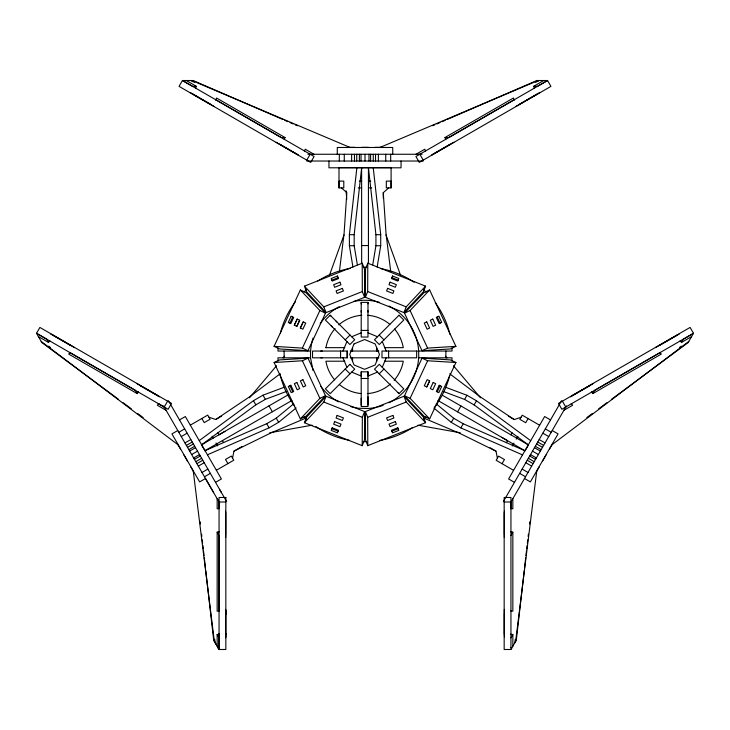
<?xml version="1.0" encoding="UTF-8"?>
<svg xmlns="http://www.w3.org/2000/svg" width="730" height="730" viewBox="0 0 730 730"><rect width="100%" height="100%" fill="white"/><g stroke="black" fill="none" stroke-linecap="round" stroke-linejoin="round"><path stroke-width="1.09" d="M219.319 634.197L217.148 634.525L217.148 646.187L219.055 649.49L219.055 633.53M219.329 531.823L217.157 532.143L217.148 611.192L219.319 610.873M219.055 611.101L219.064 535.446L217.157 532.143M225.552 636.852L225.552 613.529M225.561 534.479L225.561 511.146M225.835 637.774L225.835 633.53M225.835 614.441L225.835 610.198M337.278 154.258L337.278 147.487L392.722 147.487L392.722 154.258M339.003 187.884L339.003 181.113L343.793 181.113L343.793 187.884L339.003 187.884L339.003 167.644L391.098 167.644L391.098 187.884L386.316 187.884L386.316 181.113L391.098 181.113L391.098 187.884M340.572 357.819L340.572 351.048M347.206 357.819L347.206 351.048L312.531 351.048L312.531 357.819L347.206 357.819L347.206 351.048M361.204 371.826L361.204 406.491L367.975 406.491L367.984 371.826L361.204 371.826L361.204 376.05L351.696 372.118M361.204 312.121L361.204 310.633M367.984 312.121L367.984 310.633M510.936 508.746L510.936 502.012L504.165 502.003M362.208 445.674L362.326 417.332L364.608 411.583L326.073 396.28L306.7 416.967L304.419 422.716L362.208 445.674L364.489 439.935L364.608 411.583M365.392 297.274L365.511 268.932L367.792 263.183L425.59 286.151L423.3 291.89L403.927 312.586L365.392 297.274L367.674 291.535L367.792 263.183M278.139 348.018L277.966 351.048L310.524 351.048L310.524 357.819L313.033 370.475M451.861 360.848L452.034 357.819L418.39 357.819M352.946 267.08L349.387 245.718L349.387 234.686L356.879 167.644M357.362 264.835L354.178 245.718L354.178 234.686L361.669 167.644M514.851 642.71L515.243 639.325M524.277 570.267L516.302 640.21L510.945 649.49L510.945 497.486L504.165 497.486L504.165 649.49L510.945 649.49M524.542 568.013L525.7 557.866M525.956 555.603L526.467 551.095M526.731 548.841L527.115 545.456M527.37 543.202L527.754 539.817M528.146 536.431L528.401 534.178M529.56 524.021L529.816 521.767M339.413 271.396L344.076 233.627L346.832 192.62L341.394 187.884M515.654 641.341L536.769 470.804M372.738 264.835L375.923 245.718L375.923 234.686L368.431 167.617L368.431 263.585M377.154 267.08L380.713 245.718L380.713 234.686L373.222 167.644M232.569 458.148L233.956 451.076L270.848 432.954L305.888 418.107M329.412 275.347L344.031 234.868M195.558 88.385L196.361 86.341L186.26 80.51M215.761 100.046L216.564 98.012L285.019 137.541L284.216 139.576M304.419 151.247L305.222 149.212L313.955 154.258M304.419 422.716L323.791 402.02L326.073 396.28M403.927 312.586L406.209 306.846L425.581 286.151M342.972 351.048L346.914 341.54M382.274 367.327L386.216 357.819M274.069 346.349L300.358 289.983L305.952 292.593L325.489 313.143L307.969 350.719L279.672 348.958L274.069 346.349L302.366 348.11L307.969 350.719M289.91 323.162L292.766 317.021M294.318 325.215L297.183 319.083L299.692 320.251L296.827 326.392L294.318 325.215L297.183 319.083M300.349 328.026L303.205 321.893L305.724 323.062L302.859 329.203L300.349 328.026L303.205 321.893M302.366 348.11L319.886 310.533L300.349 289.983M404.511 395.724L422.031 358.147L450.328 359.908L455.931 362.518L429.641 418.883L424.048 416.273L404.511 395.724L410.114 398.334L429.651 418.883M410.114 398.334L427.634 360.757L455.931 362.518M426.795 386.973L429.651 380.841L427.141 379.664L424.285 385.805L426.795 386.973L429.651 380.841M437.233 391.846L440.09 385.705M296.827 326.392L299.692 320.251M164.232 407.039L167.617 401.171M306.782 160.125L310.168 154.258M522.507 454.881L460.849 427.908L451.295 422.396L453.695 418.253L436.239 403.891M443.402 391.49L464.563 399.42L466.954 395.277L476.508 400.788L530.701 440.701M457.573 411.848L460.959 405.98M460.849 427.908L463.249 423.765L524.897 450.738M528.301 444.844L474.117 404.931L476.508 400.788M506.374 442.663L507.514 440.683M510.9 434.815L512.049 432.835M502.048 463.696L504.448 459.544L498.581 456.159L496.181 460.311L513.582 470.348M512.296 445.957L513.938 443.101M516.21 439.168L517.862 436.312M528.1 418.573L525.709 422.725L519.842 419.339L522.233 415.188L539.625 425.234M528.456 444.899L525.071 450.821L438.055 400.578M503.381 501.556L561.598 400.715M510.37 502.997L566.416 405.926M536.459 471.671L539.278 466.78M542.664 460.913L546.049 455.055M549.434 449.196L552.82 443.329M510.936 535.446L512.843 532.143L510.671 531.823M591.464 391.891L592.824 393.607L594.731 390.313L660.258 352.49M510.945 637.819L512.852 634.525L510.681 634.197M680.132 340.718L681.491 342.425L683.399 339.131L693.5 333.3L690.106 327.432L558.477 403.425L561.863 409.293L693.491 333.291L688.135 342.571L611.485 399.319M38.407 336.594L48.508 342.425L49.868 340.718M70.08 352.38L68.72 354.096L137.176 393.607L138.536 391.891M158.748 403.562L157.379 405.269L166.121 410.315M249.514 397.786L276.533 365.757M283.103 357.965L284.563 356.231M300.368 418.883L319.904 398.343L325.507 395.733L307.996 358.156L279.7 359.899L274.097 362.509L300.368 418.883L305.97 416.273L325.507 395.733M404.493 313.134L424.03 292.593L429.632 289.983L455.903 346.349L450.3 348.958L422.004 350.71L404.493 313.134L410.096 310.524L429.632 289.983M330.179 315.223L325.388 320.014L349.907 344.533L354.689 339.742L330.179 315.223L331.228 316.282M345.208 339.842L349.998 335.052M379.189 373.815L383.98 369.024M399.009 393.643L403.799 388.853L379.281 364.334L374.499 369.124L399.009 393.643L397.959 392.585M383.277 198.295L383.277 192.693L388.707 187.884M205.048 450.656L266.705 423.683L276.259 418.162L293.706 403.799M207.439 454.799L269.096 427.826L278.65 422.314L296.106 407.951M280.247 373.705L249.87 396.627L215.733 419.513L208.908 417.177M551.67 444.999L688.792 341.448M679.548 347.498L681.373 346.148M586.847 417.551L592.322 413.499M598.709 408.773L606.922 402.695M199.254 440.61L253.438 400.706L262.992 395.185L284.152 387.256M201.644 444.762L255.829 404.849L265.382 399.337L286.552 391.399M361.615 167.644L361.66 263.585M416.045 154.258L424.778 149.212L425.581 151.247M445.784 139.576L444.981 137.541L513.436 98.012L514.239 100.046M534.442 88.385L533.639 86.341L543.74 80.51M514.312 99.709L448.795 137.541L444.981 137.541M431.968 154.769L450.246 144.212M519.66 104.125L539.862 92.454M432.16 154.778L453.877 142.24M516.119 106.306L537.827 93.769M179.489 419.923L185.347 416.538L221.391 478.962L215.532 482.348M177.782 430.517L171.924 433.903L199.637 481.909L205.504 478.524M190.32 425.143L207.712 415.105L210.112 419.248L204.245 422.634L201.854 418.491M178.804 432.288L184.672 428.902M181.277 436.567L187.145 433.182M215.797 419.476L221.61 416.109M184.955 442.937L190.822 439.551M186.387 445.409L192.245 442.024M187.51 447.353L193.377 443.968M188.833 449.653L194.7 446.267M189.654 451.067L195.512 447.682M288.505 394.629L201.489 444.862L204.929 450.757M219.082 434.788L224.94 431.393M191.643 454.516L197.511 451.131M204.875 450.729L291.89 400.496M193.632 457.965L199.5 454.58M194.454 459.38L200.312 455.995M195.777 461.679L201.644 458.294M196.899 463.632L202.767 460.238M198.332 466.105L204.199 462.72M234.074 451.131L241.831 446.651M202.009 472.474L207.868 469.089M204.482 476.754L210.35 473.368M216.372 470.266L233.764 460.219L231.374 456.077L225.506 459.462L227.897 463.605M571.49 396.098L593.207 383.56M655.44 347.626L677.157 335.088M570.44 396.828L590.643 385.166M659.099 345.646L679.311 333.984M563.879 410.315L572.621 405.269L571.252 403.562M592.824 393.607L661.28 354.096L659.92 352.38M681.491 342.425L691.593 336.594M218.206 648.012L219.055 647.519M274.097 362.509L302.393 360.766L307.996 358.156M290.823 385.285L288.313 386.462L291.17 392.594L293.688 391.426L290.823 385.285L289.929 385.705L292.794 391.846M422.004 350.71L427.607 348.101L455.903 346.349M432.717 125.77L434.797 124.857M436.878 123.954L439.998 122.594M442.088 121.691L445.209 120.34M447.289 119.428L536.842 80.519L547.555 80.51L550.94 86.377L419.303 162.379L415.918 156.512L547.555 80.519L537.453 86.341L533.639 86.341M535.564 82.326L538.685 80.966M379.901 147.487L538.147 80.51M351.696 336.749L361.204 332.816M377.492 372.118L367.984 376.05L367.984 371.826M304.41 286.169L362.217 263.211L364.489 268.959L364.599 297.302L326.064 312.604L306.691 291.909L304.41 286.16L323.782 306.865L326.064 312.604M331.849 280.174L338.136 277.674M323.782 306.865L362.317 291.562L362.208 263.211M365.401 411.556L403.936 396.262L423.309 416.958L425.59 422.697L367.783 445.647L365.511 439.907L365.401 411.556L367.683 417.304L367.792 445.647M367.683 417.304L406.218 402.002L425.59 422.697M391.864 431.193L398.151 428.692M521.038 417.259L514.221 419.604L480.084 396.709L449.698 373.787M269.708 432.771L312.075 425.188M219.329 508.491L217.166 508.81L217.166 498.727L219.064 502.012L219.064 508.746M320.798 351.048L322.286 351.048M320.798 357.819L322.286 357.819M196.361 86.341L192.547 86.341L182.445 80.51L179.06 86.377L310.697 162.379L314.082 156.512L182.445 80.519L193.158 80.519L282.711 119.428M285.019 137.541L281.205 137.541L215.688 99.709M348.073 147.332L354.853 147.332M361.615 147.332L368.385 147.332M375.156 147.332L381.927 147.332M307.905 154.258L422.095 154.258M306.782 161.029L423.217 161.029M359.379 181.113L361.669 181.113M368.44 181.113L370.721 181.113M358.248 187.884L361.669 187.884M368.44 187.884L371.707 187.884M349.387 234.686L354.178 234.686M375.923 234.686L380.713 234.686M361.66 245.563L368.431 245.563M349.387 245.718L354.178 245.718M375.923 245.718L380.713 245.718M367.984 302.375L367.984 337.041L361.204 337.041L361.204 302.375L367.984 302.375L367.984 303.863M361.204 330.407L367.984 330.407M325.909 347.662L344.779 347.662M384.409 347.662L403.279 347.662A39.101 39.101 0 0 0 394.583 329.057M350.272 351.048L378.897 351.048M417.67 351.048L452.062 351.048L451.852 348.027M310.524 357.819L277.938 357.819L278.148 360.83M350.272 357.819L378.897 357.819M344.779 361.204L325.909 361.204A39.101 39.101 0 0 0 334.605 379.81M384.409 361.204L403.279 361.204A39.256 39.256 0 0 1 394.163 380.284M361.204 378.459L367.975 378.459M219.055 502.003L225.835 502.003M510.671 508.491L512.834 508.81L512.834 498.727M510.681 610.873L512.852 611.192L512.843 532.143M417.925 425.188L460.292 432.771M350.966 406.729L358.211 408.234L367.984 408.499A54.12 54.12 0 0 0 376.835 407.194M445.793 387.338L466.954 395.277M391.855 277.655L398.151 280.156M367.674 291.535L406.209 306.846M323.791 402.02L362.326 417.332M331.849 428.711L338.145 431.211M367.984 332.816L377.492 336.749M191.853 80.51L350.099 147.487M424.066 418.199L459.106 433.045L495.998 451.158L497.386 458.239M284.791 120.34L287.912 121.691M290.002 122.594L293.122 123.954M295.203 124.857L297.283 125.77M191.315 80.966L194.436 82.326M319.886 310.533L325.489 313.143M422.031 358.147L427.634 360.757M190.138 92.454L210.34 104.125M279.754 144.212L298.032 154.769M192.172 93.769L213.881 106.306M276.123 142.24L297.84 154.778M550.511 419.923L544.653 416.538L508.609 478.962L514.467 482.348M552.218 430.517L558.076 433.903L530.363 481.909L524.496 478.524M545.328 428.902L551.196 432.288M542.855 433.182L548.723 436.567M508.39 416.109L514.203 419.476M539.178 439.551L545.045 442.937M464.563 399.42L474.117 404.931M537.755 442.024L543.613 445.409M536.623 443.968L542.49 447.353M535.3 446.267L541.167 449.653M534.488 447.682L540.346 451.067M442.416 395.277L528.456 444.953M532.489 451.131L538.357 454.516M501.683 437.252L507.542 440.637M530.5 454.58L536.367 457.965M529.688 455.995L535.546 459.38M528.356 458.294L534.223 461.679M527.233 460.238L533.101 463.632M453.695 418.253L463.249 423.765M525.801 462.72L531.668 466.105M490.113 447.773L495.925 451.131M522.133 469.089L527.991 472.474M519.65 473.368L525.518 476.754M52.843 335.088L74.56 347.626M136.793 383.56L158.51 396.098M50.689 333.984L70.901 345.646M139.357 385.166L159.56 396.828M69.742 352.49L135.269 390.313L137.176 393.607M510.945 647.519L511.794 648.012M158.392 403.654L164.223 407.03M48.627 346.148L50.452 347.498M118.515 399.319L41.866 342.571L36.5 333.3L39.895 327.432L171.523 403.425L168.137 409.293L36.509 333.291L46.601 339.131L48.508 342.425M123.078 402.695L131.29 408.773M137.678 413.499L143.153 417.551M41.208 341.448L178.33 444.999M433.848 408.034L451.295 422.396M379.189 335.052L383.98 339.842M345.208 369.024L349.998 373.815M336.019 321.072L337.068 322.122M331.228 325.854L332.287 326.912M445.437 356.231L446.897 357.965M453.467 365.757L480.486 397.786M419.832 154.258L423.217 160.125M562.383 401.171L565.768 407.039M262.992 395.185L265.382 399.337M276.259 418.162L278.65 422.314M268.996 405.898L272.381 411.757M253.438 400.706L255.829 404.849M266.705 423.683L269.096 427.826M217.905 432.753L219.046 434.733M222.431 440.591L223.572 442.572M212.092 436.23L213.178 438.119M216.007 443.01L217.659 445.875M168.402 400.715L226.619 501.556M163.584 405.926L219.63 502.997M177.18 443.32L180.565 449.187M183.951 455.055L187.336 460.913M190.722 466.771L193.541 471.662M219.055 649.49L213.698 640.21L205.723 570.267M219.547 489.31L221.446 492.613M205.413 478.378L213.68 492.695M217.148 634.525L219.055 637.819M216.253 644.645L214.346 641.341L193.231 470.804M437.206 317.021L440.071 323.162M410.096 310.524L427.607 348.101M302.393 360.766L319.904 398.343M382.274 341.54L386.216 351.048M342.972 357.819L346.914 367.327M362.317 291.562L364.599 297.302M403.936 396.262L406.218 402.002M385.969 234.868L400.587 275.347M346.139 190.849L346.723 199.418M390.687 271.396L386.024 233.627L383.268 192.62M214.757 639.325L215.149 642.71M200.184 521.767L200.44 524.021M201.599 534.178L201.854 536.431M202.246 539.817L202.63 543.202M202.885 545.456L203.268 548.841M203.533 551.095L204.044 555.603M204.3 557.866L205.458 568.013M367.975 396.737L367.984 405.004M361.204 302.375L361.204 303.863M512.852 634.525L512.852 646.187M504.439 511.146L504.439 534.479M504.448 613.529L504.448 636.852M504.33 512.423L504.33 537.499M504.33 609.367L504.33 634.443M445.875 351.048L445.875 357.819M418.764 357.819L418.664 351.048A53.938 53.938 0 0 0 414.092 332.396M401.044 161.029L401.044 167.8L328.956 167.8L328.956 161.029M390.678 154.258L390.678 161.029M388.615 351.048L388.615 357.819M385.732 154.258L385.732 161.029M378.377 154.258L378.377 161.029M376.634 347.662L376.634 351.048M376.634 357.819L376.634 361.204M375.521 154.258L375.521 161.029M373.267 154.258L373.267 161.029M370.612 154.258L370.612 161.029M368.978 154.258L368.978 161.029M365 154.258L365 161.029M361.204 398.233L361.204 405.004M361.022 154.258L361.022 161.029M359.388 154.258L359.388 161.029M356.733 154.258L356.733 161.029M354.479 154.258L354.479 161.029M352.553 347.662L352.553 351.048M352.553 357.819L352.553 361.204M351.623 154.258L351.623 161.029M344.268 154.258L344.268 161.029M339.322 154.258L339.322 161.029M284.125 351.048L284.125 357.819M225.67 512.423L225.67 537.499M225.67 609.367L225.67 634.443M418.646 357.819A54.12 54.12 0 0 1 414.704 375.001M414.284 375.996A54.12 54.12 0 0 1 389.081 402.75M383.131 405.332A54.12 54.12 0 0 1 377.894 406.938M310.606 351.112A54.12 54.12 0 0 1 313.06 338.036M320.196 323.563A54.12 54.12 0 0 1 339.213 306.682M353.512 301.499A54.12 54.12 0 0 1 361.277 300.441M338.41 401.865A54.431 54.431 0 0 1 320.798 386.325M361.213 300.368A53.938 53.938 0 0 1 379.272 302.275M388.962 306.043A54.431 54.431 0 0 1 409.566 324.22A53.938 53.938 0 0 1 413.664 331.447M367.345 393.616A39.101 39.101 0 0 0 371.369 393.114A39.256 39.256 0 0 0 390.44 383.998M361.35 393.579A39.101 39.101 0 0 1 350.911 391.253A39.466 39.466 0 0 1 339.368 384.537M325.936 347.69A39.256 39.256 0 0 1 335.052 328.609M338.775 324.887A39.256 39.256 0 0 1 357.846 315.771A39.11 39.11 0 0 1 361.852 315.25M389.82 324.33A39.466 39.466 0 0 0 378.277 317.614A39.11 39.11 0 0 0 367.838 315.287M449.643 375.649A87.262 87.262 0 0 1 434.587 407.084M425.882 416.94A87.262 87.262 0 0 1 423.482 419.193M412.176 427.844A87.262 87.262 0 0 1 379.682 440.445M366.597 441.677A87.262 87.262 0 0 1 363.303 441.677M349.132 440.236A87.262 87.262 0 0 1 315.907 426.576M306.436 419.12A87.262 87.262 0 0 1 304.036 416.866M294.701 406.117A87.262 87.262 0 0 1 280.074 374.49M280.356 333.209A87.262 87.262 0 0 1 295.413 301.782M304.118 291.927A87.262 87.262 0 0 1 306.518 289.673M317.824 281.023A87.262 87.262 0 0 1 350.318 268.421M363.403 267.189A87.262 87.262 0 0 1 366.697 267.189M380.868 268.631A87.262 87.262 0 0 1 414.092 282.291M423.564 289.746A87.262 87.262 0 0 1 425.964 292M435.299 302.74A87.262 87.262 0 0 1 449.926 334.376M332.214 427.798L331.192 430.371L337.479 432.872L338.51 430.298L332.214 427.798M334.668 421.612L333.647 424.185L339.943 426.694L340.965 424.112L334.668 421.612M337.123 415.434L336.101 418.007L342.397 420.507L343.419 417.934L337.123 415.434M387.603 288.359L386.581 290.932L392.877 293.433L393.899 290.859L387.603 288.359M390.057 282.172L389.035 284.746L395.332 287.246L396.353 284.673L390.057 282.172M392.521 275.995L391.49 278.568L397.786 281.068L398.808 278.495L392.521 275.995M354.059 343.894L349.697 354.433L354.059 364.963L364.599 369.325L375.129 364.963L379.49 354.433L375.129 343.894L364.599 339.532L354.059 343.894M291.151 316.273L288.295 322.404L290.805 323.582L293.67 317.44L291.151 316.273M433.173 382.474L430.308 388.615L432.817 389.784L435.682 383.651L433.173 382.474M439.195 385.285L436.33 391.426L438.849 392.594L441.705 386.462L439.195 385.285M349.907 364.334L325.388 388.844L330.179 393.634L354.689 369.124L349.907 364.334M399.009 315.223L374.499 339.742L379.281 344.533L403.799 320.014L399.009 315.223M296.854 382.483L294.345 383.651L297.201 389.784L299.711 388.615L296.854 382.483M302.886 379.673L300.368 380.841L303.233 386.982L305.742 385.805L302.886 379.673M426.767 321.884L424.258 323.052L427.123 329.193L429.632 328.026L426.767 321.884M432.799 319.074L430.289 320.251L433.145 326.383L435.655 325.215L432.799 319.074M438.83 316.263L436.312 317.44L439.177 323.572L441.687 322.404L438.83 316.263M337.479 276.013L331.183 278.513L332.214 281.087L338.501 278.586L337.479 276.013M339.934 282.2L333.637 284.7L334.659 287.273L340.956 284.773L339.934 282.2M342.388 288.377L336.092 290.878L337.114 293.451L343.41 290.951L342.388 288.377M392.886 415.416L386.59 417.916L387.612 420.489L393.908 417.989L392.886 415.416M395.341 421.593L389.044 424.094L390.066 426.667L396.363 424.166L395.332 421.593M397.786 427.771L391.499 430.271L392.521 432.853L398.817 430.353L397.786 427.771M416.657 351.048L381.982 351.048L381.982 357.819L416.657 357.819L416.657 351.048M225.835 497.486L219.055 497.486L219.055 649.49L225.835 649.49L225.835 497.486"/></g></svg>
